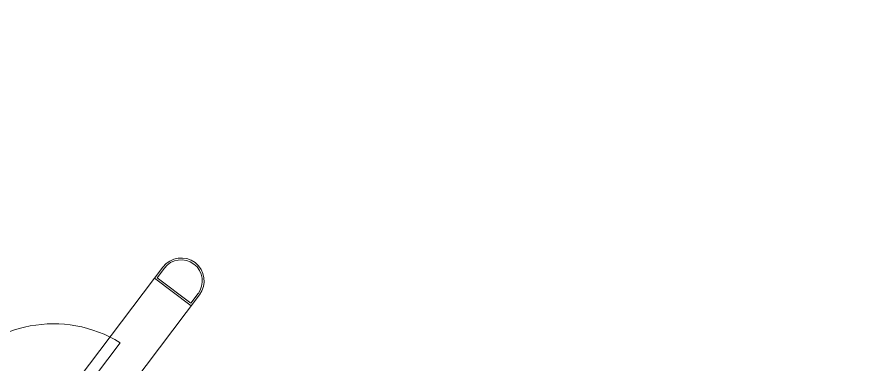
# Model space of a CAD drawing. Header units: millimetres. Extents: x 72919 to 485785, y -53256 to 338519.
# Drawn here: x 205006 to 208664, y 49762 to 51275 of the extents above; entities that cross this region are included whole.
import ezdxf

# ---------------------------------------------------------------- set-up
doc = ezdxf.new("R2010")
doc.units = ezdxf.units.MM
doc.linetypes.add('CONTI', pattern=[0])
doc.layers.add('equipments', color=137, linetype='CONTI', lineweight=20)

msp = doc.modelspace()

# ---------------------------------------------------------------- linework, layer by layer
at = {"color": 18, "ltscale": 500, "true_color": 0x000000}
for points in [[(415650.43379, 180914.99944, 0.4142135624), (336810.43379, 259754.99944), (221610.43379, 259754.99944, 0.4142135624), (142770.43379, 180914.99944), (142770.43379, 104414.99944, 0.4142135624), (221610.43379, 25574.99944), (336810.43379, 25574.99944, 0.4142135624), (415650.43379, 104414.99944)], [(414950.43379, 180914.99944, 0.4142135624), (336810.43379, 259054.99944), (221610.43379, 259054.99944, 0.4142135624), (143470.43379, 180914.99944), (143470.43379, 104414.99944, 0.4142135624), (221610.43379, 26274.99944), (336810.43379, 26274.99944, 0.4142135624), (414950.43379, 104414.99944)]]:
    msp.add_lwpolyline(points, format="xyb", close=True, dxfattribs=at)
at = {"layer": 'equipments'}
for p, q in [((205648.87216, 50180.45034), (205617.38147, 50138.84087)), ((205765.64651, 50016.58918), (205606.17455, 50137.29002)), ((205617.38147, 50138.84087), (205764.09567, 50027.79609)), ((204685.37395, 48589.31514), (205801.85677, 50064.43077)), ((205795.58968, 50069.40305), (205764.09567, 50027.79609)), ((205795.58968, 50069.40305), (205764.09567, 50027.79609))]:
    msp.add_line(p, q, dxfattribs=at)
for points in [[(205642.38481, 50185.13161), (205606.17455, 50137.29002)], [(204562.11224, 48757.85757), (205606.17455, 50137.29002)], [(205801.85677, 50064.43077), (205765.64651, 50016.58918)], [(204792.08407, 48978.85069), (205455.93871, 49855.94647)]]:
    msp.add_lwpolyline(points, dxfattribs=at)
for centre, radius, start, end in [((205722.12079, 50124.78119), 100, 322.87871628, 142.87871628), ((205722.12079, 50124.78119), 92, 322.87871628, 142.87871628), ((205165.87278, 49385.71461), 552.5, 58.33133829, 227.42609432)]:
    msp.add_arc(centre, radius, start, end, dxfattribs=at)

doc.saveas('drawing.dxf')
